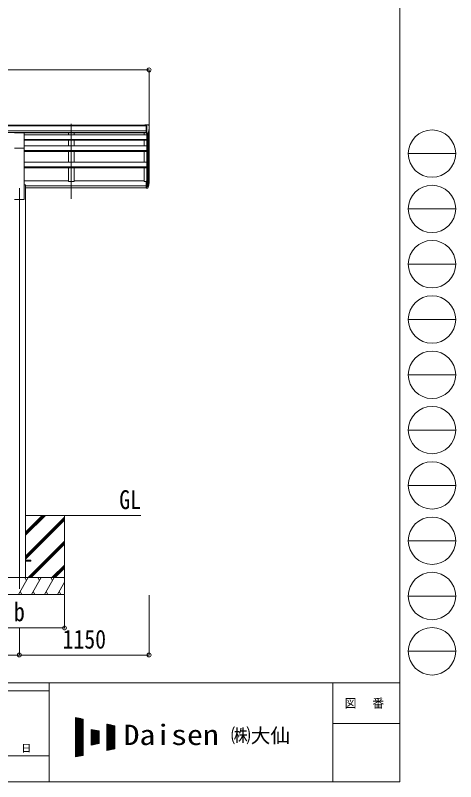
# Model space of a CAD drawing. Units: millimetres at full size; details may follow other scales. Extents: x -9783 to 9892, y -6828 to 6752.
# Drawn here: x 5987 to 9892, y -6828 to -38 of the extents above; entities that cross this region are included whole.
import ezdxf
from ezdxf.enums import TextEntityAlignment as Align

# ---------------------------------------------------------------- set-up
doc = ezdxf.new("R2010")
doc.units = ezdxf.units.MM
doc.header["$LTSCALE"] = 35
doc.header["$PDMODE"] = 32
doc.header["$PDSIZE"] = 35
for name, color, linetype, lineweight in [('0-0_0', 7, 'Continuous', 9), ('0-1_本体', 4, 'Continuous', 9), ('0-2_部品', 7, 'Continuous', 9), ('0-8_PARTS2', 2, 'Continuous', 9), ('0-A_寸法', 6, 'Continuous', 9), ('F-0_240', 7, 'Continuous', 9)]:
    doc.layers.add(name, color=color, linetype=linetype, lineweight=lineweight)
doc.styles.add('ＭＳ ゴシック', font='')
doc.styles.get('ＭＳ ゴシック').set_extended_font_data('MS Gothic')

msp = doc.modelspace()

# ---------------------------------------------------------------- linework, layer by layer
at = {"layer": '0-0_0'}
for p, q in [((6078.05, -4469.58), (7099.05, -4469.58)), ((6078.05, -4645.41), (6253.88, -4469.58)), ((6078.05, -4631.27), (6239.74, -4469.58)), ((6078.05, -4617.13), (6225.59, -4469.58)), ((6423.05, -4469.58), (6423.05, -5169.58)), ((6078.05, -4829.26), (6423.05, -4484.26)), ((6078.05, -4843.4), (6423.05, -4498.4)), ((6078.05, -4857.54), (6423.05, -4512.54)), ((6099.86, -5019.58), (6423.05, -4696.39)), ((6114, -5019.58), (6423.05, -4710.53)), ((6128.14, -5019.58), (6423.05, -4724.67)), ((6311.99, -5019.58), (6423.05, -4908.52)), ((6326.13, -5019.58), (6423.05, -4922.66)), ((6340.27, -5019.58), (6423.05, -4936.81)), ((6423.05, -5019.58), (5623.05, -5019.58)), ((6014.2, -5169.58), (6100.81, -5019.58)), ((6085.81, -5045.56), (6070.8, -5019.58)), ((6129.67, -5169.58), (6216.28, -5019.58)), ((6201.28, -5045.56), (6186.28, -5019.58)), ((6245.14, -5169.58), (6331.75, -5019.58)), ((6301.75, -5019.58), (6316.75, -5045.56)), ((6417.22, -5019.58), (6423.05, -5029.68)), ((6360.61, -5169.58), (6423.05, -5061.44)), ((6029.2, -5143.6), (6044.2, -5169.58)), ((6144.67, -5143.6), (6159.67, -5169.58)), ((6260.14, -5143.6), (6275.14, -5169.58)), ((6375.61, -5143.6), (6390.61, -5169.58)), ((5623.05, -5169.58), (6423.05, -5169.58))]:
    msp.add_line(p, q, dxfattribs=at)
at = {"layer": '0-1_本体'}
for p, q in [((1799.55, -1011.16), (7136.55, -1011.16)), ((1799.55, -1016.52), (7146.55, -1016.52)), ((1799.55, -1060.04), (7146.55, -1060.04)), ((1799.55, -1077.71), (7146.55, -1077.71)), ((7146.55, -1080.02), (6065.55, -1080.12)), ((6458.05, -1080.09), (6458.05, -1095.94)), ((6508.05, -1080.08), (6508.05, -1095.94)), ((7128.05, -1080.02), (7128.05, -1095.94)), ((7153.05, -1081.54), (7153.05, -1508.15)), ((7159.05, -1082.07), (7159.05, -1552.58)), ((7168.76, -1066.71), (7168.76, -1534.58)), ((7173.05, -1510.32), (7173.05, -1047.91)), ((7153.05, -1095.94), (6065.55, -1095.94)), ((6065.55, -1137.64), (7153.05, -1137.64)), ((6065.55, -1139.33), (7153.05, -1139.33)), ((6065.55, -1143.74), (7153.05, -1143.74)), ((6458.05, -1143.74), (6458.05, -1194.73)), ((6508.05, -1143.74), (6508.05, -1194.73)), ((7128.05, -1143.74), (7128.05, -1194.73)), ((6065.55, -1194.73), (7153.05, -1194.73)), ((6065.55, -1669.58), (6065.55, -1213.95)), ((6065.55, -1235.38), (7153.05, -1235.38)), ((6065.55, -1237.06), (7153.05, -1237.06)), ((6065.55, -1243.78), (7153.05, -1243.78)), ((6458.05, -1243.78), (6458.05, -1340.46)), ((6508.05, -1243.78), (6508.05, -1340.46)), ((7128.05, -1243.78), (7128.05, -1340.46)), ((6065.55, -1340.46), (7153.05, -1340.46)), ((7153.05, -1379.92), (6065.55, -1379.92)), ((7153.05, -1381.6), (6065.55, -1381.6)), ((7153.05, -1390.64), (6065.55, -1390.64)), ((6458.05, -1390.64), (6458.05, -1508.97)), ((6508.05, -1390.64), (6508.05, -1508.97)), ((7128.05, -1390.64), (7128.05, -1508.97)), ((6065.55, -1503.76), (6458.05, -1503.76)), ((6065.55, -1539.58), (6078.05, -1539.58)), ((6078.05, -1539.58), (6078.05, -5019.58)), ((6078.05, -1548.07), (7146.55, -1548.07)), ((6078.05, -1549.45), (7146.55, -1549.45)), ((6458.05, -1508.97), (6508.05, -1508.97)), ((6508.05, -1503.76), (7128.05, -1503.76)), ((7146.55, -1508.97), (7128.05, -1508.97)), ((6078.05, -1566.62), (7146.55, -1566.62)), ((5980.55, -1669.58), (6065.55, -1669.58))]:
    msp.add_line(p, q, dxfattribs=at)
at = {"layer": '0-2_部品'}
for p, q in [((7146.55, -1009.56), (7136.55, -1009.65)), ((7136.55, -1011.16), (7136.55, -1009.65)), ((7146.55, -1081.54), (7146.55, -1009.56)), ((7165.05, -1009.56), (7146.55, -1009.56)), ((7153.05, -1082.54), (7153.05, -1009.56)), ((7165.05, -1009.56), (7167.38, -1009.7)), ((7168.14, -1010.13), (7172.2, -1015.93)), ((5980.55, -1079.8), (6065.55, -1079.8)), ((6065.55, -1213.95), (6065.55, -1079.8)), ((7146.55, -1081.54), (7153.05, -1081.54)), ((7153.05, -1082.54), (7158.26, -1082.22)), ((7160.67, -1080.73), (7169.95, -1064.66)), ((7175.05, -1018.93), (7175.05, -1019.56)), ((5980.55, -1213.95), (6065.55, -1213.95)), ((7146.55, -1508.15), (7146.55, -1569.21)), ((7146.55, -1508.15), (7153.05, -1508.15)), ((7146.55, -1546.46), (7153.05, -1546.46)), ((7146.55, -1551.86), (7153.05, -1551.86)), ((7153.05, -1508.15), (7153.05, -1570.03)), ((7153.05, -1552.86), (7158.18, -1552.86)), ((7153.05, -1554.86), (7157.89, -1554.86)), ((7159.48, -1552.11), (7169.24, -1533.69)), ((7170.66, -1534.19), (7160.49, -1553.36)), ((7168.07, -1551.04), (7160.49, -1568.53)), ((7146.55, -1569.21), (7153.05, -1569.21)), ((7153.05, -1570.03), (7157.89, -1570.03))]:
    msp.add_line(p, q, dxfattribs=at)
at = {"layer": '0-2_部品', "color": 4}
for p, q in [((6123.05, -4865.08), (6078.05, -4865.08)), ((6123.05, -4874.08), (6078.05, -4874.08)), ((6123.05, -4865.08), (6123.05, -4874.08))]:
    msp.add_line(p, q, dxfattribs=at)
at = {"layer": '0-2_部品'}
for centre, radius, start, end in [((7167.32, -1010.7), 1, 35, 86.5), ((7172.05, -1018.93), 3, 0, 87), ((7158.07, -1079.23), 3, 273.5, 330), ((6973.05, -1019.56), 202, 347.09739, 0), ((7157.89, -1551.86), 3, 270, 330), ((7158.18, -1551.36), 1.5, 270, 330), ((7039.83, -1514.96), 133.22, 344.28698, 356.72013), ((7085.1, -1507.74), 88.05, 342.78929, 2.77608), ((7084.39, -1512.02), 89.07, 345.58812, 5.50424), ((7157.89, -1567.03), 3, 270, 330)]:
    msp.add_arc(centre, radius, start, end, dxfattribs=at)
at = {"layer": '0-8_PARTS2'}
for p, q in [((6483.05, -1663.37), (6483.05, -1000.85)), ((6023.05, -1569.58), (6023.05, -5119.58))]:
    msp.add_line(p, q, dxfattribs=at)
at = {"layer": '0-A_寸法'}
for p, q in [((1773.05, -521.22), (7173.05, -521.22)), ((7173.05, -521.22), (7173.05, -1066.84)), ((6423.05, -5465.97), (6423.05, -5177)), ((7173.05, -5705.94), (7173.05, -5177)), ((5623.05, -5465.97), (6423.05, -5465.97)), ((6023.05, -5705.94), (6023.05, -5465.97)), ((2923.05, -5705.94), (6023.05, -5705.94)), ((6023.05, -5705.94), (7173.05, -5705.94))]:
    msp.add_line(p, q, dxfattribs=at)
for p in [(7173.05, -521.22), (6423.05, -5465.97), (6023.05, -5705.94), (7173.05, -5705.94)]:
    msp.add_point(p, dxfattribs=at)
at = {"layer": 'F-0_240', "color": 5}
for p, q in [((9396.97, 6751.9), (9396.97, -6828.1)), ((-9783.03, -5953.1), (9396.97, -5953.1)), ((6285.75, -5953.1), (6285.75, -6828.1)), ((8801.97, -5953.1), (8801.97, -6828.1)), ((-9783.03, -6023.1), (6285.75, -6023.1)), ((8801.97, -6311.85), (9396.97, -6311.85)), ((5305.75, -6600.6), (6285.75, -6600.6)), ((-9783.03, -6828.1), (9396.97, -6828.1))]:
    msp.add_line(p, q, dxfattribs=at)
at = {"layer": 'F-0_240', "color": 4}
for p, q in [((9471.77, -1263.1), (9891.77, -1263.1)), ((9471.77, -1753.1), (9891.77, -1753.1)), ((9471.77, -2243.1), (9891.77, -2243.1)), ((9471.77, -2733.1), (9891.77, -2733.1)), ((9471.77, -3223.1), (9891.77, -3223.1)), ((9471.77, -3713.1), (9891.77, -3713.1)), ((9471.77, -4203.1), (9891.77, -4203.1)), ((9471.77, -4693.1), (9891.77, -4693.1)), ((9471.77, -5183.1), (9891.77, -5183.1)), ((9471.77, -5673.1), (9891.77, -5673.1))]:
    msp.add_line(p, q, dxfattribs=at)
at = {"layer": 'F-0_240'}
for p, q in [((6519.04, -6259.47), (6589.04, -6274.05)), ((6519.04, -6259.47), (6519.04, -6609.47)), ((6519.04, -6262.76), (6534.85, -6262.76)), ((6519.04, -6266.26), (6551.65, -6266.26)), ((6519.04, -6269.76), (6568.45, -6269.76)), ((6519.04, -6273.26), (6585.25, -6273.26)), ((6519.04, -6276.76), (6589.04, -6276.76)), ((6519.04, -6280.26), (6589.04, -6280.26)), ((6519.04, -6283.76), (6589.04, -6283.76)), ((6519.04, -6287.26), (6589.04, -6287.26)), ((6519.04, -6290.76), (6589.04, -6290.76)), ((6519.04, -6294.26), (6589.04, -6294.26)), ((6519.04, -6297.76), (6589.04, -6297.76)), ((6519.04, -6301.26), (6589.04, -6301.26)), ((6519.04, -6304.76), (6589.04, -6304.76)), ((6519.04, -6308.26), (6589.04, -6308.26)), ((6519.04, -6311.76), (6589.04, -6311.76)), ((6521.12, -6609.03), (6521.12, -6259.9)), ((6524.62, -6608.3), (6524.62, -6260.63)), ((6528.12, -6607.58), (6528.12, -6261.36)), ((6531.62, -6606.85), (6531.62, -6262.09)), ((6535.12, -6606.12), (6535.12, -6262.81)), ((6538.62, -6605.39), (6538.62, -6263.54)), ((6542.12, -6604.66), (6542.12, -6264.27)), ((6545.62, -6603.93), (6545.62, -6265)), ((6549.12, -6603.2), (6549.12, -6265.73)), ((6552.62, -6602.47), (6552.62, -6266.46)), ((6556.12, -6601.74), (6556.12, -6267.19)), ((6559.62, -6601.01), (6559.62, -6267.92)), ((6563.12, -6600.28), (6563.12, -6268.65)), ((6566.62, -6599.55), (6566.62, -6269.38)), ((6570.12, -6598.83), (6570.12, -6270.11)), ((6573.62, -6598.1), (6573.62, -6270.84)), ((6577.12, -6597.37), (6577.12, -6271.56)), ((6580.62, -6596.64), (6580.62, -6272.29)), ((6584.12, -6595.91), (6584.12, -6273.02)), ((6587.62, -6595.18), (6587.62, -6273.75)), ((6589.04, -6274.05), (6589.04, -6594.88)), ((6519.04, -6315.26), (6589.04, -6315.26)), ((6519.04, -6318.76), (6589.04, -6318.76)), ((6519.04, -6322.26), (6589.04, -6322.26)), ((6519.04, -6325.76), (6589.04, -6325.76)), ((6519.04, -6329.26), (6589.04, -6329.26)), ((6519.04, -6332.76), (6589.04, -6332.76)), ((6519.04, -6336.26), (6589.04, -6336.26)), ((6519.04, -6339.76), (6589.04, -6339.76)), ((6519.04, -6343.26), (6589.04, -6343.26)), ((6519.04, -6346.76), (6589.04, -6346.76)), ((6519.04, -6350.26), (6589.04, -6350.26)), ((6519.04, -6353.76), (6589.04, -6353.76)), ((6519.04, -6357.26), (6589.04, -6357.26)), ((6519.04, -6360.76), (6589.04, -6360.76)), ((6519.04, -6364.26), (6589.04, -6364.26)), ((6519.04, -6367.76), (6589.04, -6367.76)), ((6519.04, -6371.26), (6589.04, -6371.26)), ((6519.04, -6374.76), (6589.04, -6374.76)), ((6519.04, -6378.26), (6589.04, -6378.26)), ((6519.04, -6381.76), (6589.04, -6381.76)), ((6659.04, -6364.47), (6729.04, -6379.05)), ((6659.04, -6364.47), (6659.04, -6504.47)), ((6659.04, -6367.76), (6674.85, -6367.76)), ((6659.04, -6371.26), (6691.65, -6371.26)), ((6659.04, -6374.76), (6708.45, -6374.76)), ((6659.04, -6378.26), (6725.25, -6378.26)), ((6659.04, -6381.76), (6729.04, -6381.76)), ((6661.12, -6504.03), (6661.12, -6364.9)), ((6664.62, -6503.3), (6664.62, -6365.63)), ((6668.12, -6502.58), (6668.12, -6366.36)), ((6671.62, -6501.85), (6671.62, -6367.09)), ((6675.12, -6501.12), (6675.12, -6367.81)), ((6678.62, -6500.39), (6678.62, -6368.54)), ((6682.12, -6499.66), (6682.12, -6369.27)), ((6685.62, -6498.93), (6685.62, -6370)), ((6689.12, -6498.2), (6689.12, -6370.73)), ((6692.62, -6497.47), (6692.62, -6371.46)), ((6696.12, -6496.74), (6696.12, -6372.19)), ((6699.62, -6496.01), (6699.62, -6372.92)), ((6703.12, -6495.28), (6703.12, -6373.65)), ((6706.62, -6494.55), (6706.62, -6374.38)), ((6710.12, -6493.83), (6710.12, -6375.11)), ((6713.62, -6493.1), (6713.62, -6375.84)), ((6717.12, -6492.37), (6717.12, -6376.56)), ((6720.62, -6491.64), (6720.62, -6377.29)), ((6724.12, -6490.91), (6724.12, -6378.02)), ((6727.62, -6490.18), (6727.62, -6378.75)), ((6729.04, -6379.05), (6729.04, -6489.88)), ((6799.04, -6317.8), (6869.04, -6332.38)), ((6799.04, -6317.8), (6799.04, -6551.13)), ((6799.04, -6318.76), (6803.65, -6318.76)), ((6799.04, -6322.26), (6820.45, -6322.26)), ((6799.04, -6325.76), (6837.25, -6325.76)), ((6799.04, -6329.26), (6854.05, -6329.26)), ((6799.04, -6332.76), (6869.04, -6332.76)), ((6799.04, -6336.26), (6869.04, -6336.26)), ((6799.04, -6339.76), (6869.04, -6339.76)), ((6799.04, -6343.26), (6869.04, -6343.26)), ((6799.04, -6346.76), (6869.04, -6346.76)), ((6799.04, -6350.26), (6869.04, -6350.26)), ((6799.04, -6353.76), (6869.04, -6353.76)), ((6799.04, -6357.26), (6869.04, -6357.26)), ((6799.04, -6360.76), (6869.04, -6360.76)), ((6799.04, -6364.26), (6869.04, -6364.26)), ((6799.04, -6367.76), (6869.04, -6367.76)), ((6799.04, -6371.26), (6869.04, -6371.26)), ((6799.04, -6374.76), (6869.04, -6374.76)), ((6799.04, -6378.26), (6869.04, -6378.26)), ((6799.04, -6381.76), (6869.04, -6381.76)), ((6801.12, -6550.7), (6801.12, -6318.23)), ((6804.62, -6549.97), (6804.62, -6318.96)), ((6808.12, -6549.24), (6808.12, -6319.69)), ((6811.62, -6548.51), (6811.62, -6320.42)), ((6815.12, -6547.78), (6815.12, -6321.15)), ((6818.62, -6547.05), (6818.62, -6321.88)), ((6822.12, -6546.33), (6822.12, -6322.61)), ((6825.62, -6545.6), (6825.62, -6323.34)), ((6829.12, -6544.87), (6829.12, -6324.06)), ((6832.62, -6544.14), (6832.62, -6324.79)), ((6836.12, -6543.41), (6836.12, -6325.52)), ((6839.62, -6542.68), (6839.62, -6326.25)), ((6843.12, -6541.95), (6843.12, -6326.98)), ((6846.62, -6541.22), (6846.62, -6327.71)), ((6850.12, -6540.49), (6850.12, -6328.44)), ((6853.62, -6539.76), (6853.62, -6329.17)), ((6857.12, -6539.03), (6857.12, -6329.9)), ((6860.62, -6538.3), (6860.62, -6330.63)), ((6864.12, -6537.58), (6864.12, -6331.36)), ((6867.62, -6536.85), (6867.62, -6332.09)), ((6869.04, -6332.38), (6869.04, -6536.55)), ((6519.04, -6385.26), (6589.04, -6385.26)), ((6519.04, -6388.76), (6589.04, -6388.76)), ((6519.04, -6392.26), (6589.04, -6392.26)), ((6519.04, -6395.76), (6589.04, -6395.76)), ((6519.04, -6399.26), (6589.04, -6399.26)), ((6519.04, -6402.76), (6589.04, -6402.76)), ((6519.04, -6406.26), (6589.04, -6406.26)), ((6519.04, -6409.76), (6589.04, -6409.76)), ((6519.04, -6413.26), (6589.04, -6413.26)), ((6519.04, -6416.76), (6589.04, -6416.76)), ((6519.04, -6420.26), (6589.04, -6420.26)), ((6519.04, -6423.76), (6589.04, -6423.76)), ((6519.04, -6427.26), (6589.04, -6427.26)), ((6519.04, -6430.76), (6589.04, -6430.76)), ((6519.04, -6434.26), (6589.04, -6434.26)), ((6519.04, -6437.76), (6589.04, -6437.76)), ((6519.04, -6441.26), (6589.04, -6441.26)), ((6519.04, -6444.76), (6589.04, -6444.76)), ((6519.04, -6448.26), (6589.04, -6448.26)), ((6659.04, -6385.26), (6729.04, -6385.26)), ((6659.04, -6388.76), (6729.04, -6388.76)), ((6659.04, -6392.26), (6729.04, -6392.26)), ((6659.04, -6395.76), (6729.04, -6395.76)), ((6659.04, -6399.26), (6729.04, -6399.26)), ((6659.04, -6402.76), (6729.04, -6402.76)), ((6659.04, -6406.26), (6729.04, -6406.26)), ((6659.04, -6409.76), (6729.04, -6409.76)), ((6659.04, -6413.26), (6729.04, -6413.26)), ((6659.04, -6416.76), (6729.04, -6416.76)), ((6659.04, -6420.26), (6729.04, -6420.26)), ((6659.04, -6423.76), (6729.04, -6423.76)), ((6659.04, -6427.26), (6729.04, -6427.26)), ((6659.04, -6430.76), (6729.04, -6430.76)), ((6659.04, -6434.26), (6729.04, -6434.26)), ((6659.04, -6437.76), (6729.04, -6437.76)), ((6659.04, -6441.26), (6729.04, -6441.26)), ((6659.04, -6444.76), (6729.04, -6444.76)), ((6659.04, -6448.26), (6729.04, -6448.26)), ((6799.04, -6385.26), (6869.04, -6385.26)), ((6799.04, -6388.76), (6869.04, -6388.76)), ((6799.04, -6392.26), (6869.04, -6392.26)), ((6799.04, -6395.76), (6869.04, -6395.76)), ((6799.04, -6399.26), (6869.04, -6399.26)), ((6799.04, -6402.76), (6869.04, -6402.76)), ((6799.04, -6406.26), (6869.04, -6406.26)), ((6799.04, -6409.76), (6869.04, -6409.76)), ((6799.04, -6413.26), (6869.04, -6413.26)), ((6799.04, -6416.76), (6869.04, -6416.76)), ((6799.04, -6420.26), (6869.04, -6420.26)), ((6799.04, -6423.76), (6869.04, -6423.76)), ((6799.04, -6427.26), (6869.04, -6427.26)), ((6799.04, -6430.76), (6869.04, -6430.76)), ((6799.04, -6434.26), (6869.04, -6434.26)), ((6799.04, -6437.76), (6869.04, -6437.76)), ((6799.04, -6441.26), (6869.04, -6441.26)), ((6799.04, -6444.76), (6869.04, -6444.76)), ((6799.04, -6448.26), (6869.04, -6448.26)), ((6519.04, -6451.76), (6589.04, -6451.76)), ((6519.04, -6455.26), (6589.04, -6455.26)), ((6519.04, -6458.76), (6589.04, -6458.76)), ((6519.04, -6462.26), (6589.04, -6462.26)), ((6519.04, -6465.76), (6589.04, -6465.76)), ((6519.04, -6469.26), (6589.04, -6469.26)), ((6519.04, -6472.76), (6589.04, -6472.76)), ((6519.04, -6476.26), (6589.04, -6476.26)), ((6519.04, -6479.76), (6589.04, -6479.76)), ((6519.04, -6483.26), (6589.04, -6483.26)), ((6519.04, -6486.76), (6589.04, -6486.76)), ((6519.04, -6490.26), (6589.04, -6490.26)), ((6519.04, -6493.76), (6589.04, -6493.76)), ((6519.04, -6497.26), (6589.04, -6497.26)), ((6519.04, -6500.76), (6589.04, -6500.76)), ((6519.04, -6504.26), (6589.04, -6504.26)), ((6519.04, -6507.76), (6589.04, -6507.76)), ((6519.04, -6511.26), (6589.04, -6511.26)), ((6519.04, -6514.76), (6589.04, -6514.76)), ((6519.04, -6518.26), (6589.04, -6518.26)), ((6659.04, -6451.76), (6729.04, -6451.76)), ((6659.04, -6455.26), (6729.04, -6455.26)), ((6659.04, -6458.76), (6729.04, -6458.76)), ((6659.04, -6462.26), (6729.04, -6462.26)), ((6659.04, -6465.76), (6729.04, -6465.76)), ((6659.04, -6469.26), (6729.04, -6469.26)), ((6659.04, -6472.76), (6729.04, -6472.76)), ((6659.04, -6476.26), (6729.04, -6476.26)), ((6659.04, -6479.76), (6729.04, -6479.76)), ((6659.04, -6483.26), (6729.04, -6483.26)), ((6659.04, -6486.76), (6729.04, -6486.76)), ((6659.04, -6504.47), (6729.04, -6489.88)), ((6659.04, -6490.26), (6727.23, -6490.26)), ((6659.04, -6493.76), (6710.43, -6493.76)), ((6659.04, -6497.26), (6693.63, -6497.26)), ((6659.04, -6500.76), (6676.83, -6500.76)), ((6659.04, -6504.26), (6660.03, -6504.26)), ((6799.04, -6451.76), (6869.04, -6451.76)), ((6799.04, -6455.26), (6869.04, -6455.26)), ((6799.04, -6458.76), (6869.04, -6458.76)), ((6799.04, -6462.26), (6869.04, -6462.26)), ((6799.04, -6465.76), (6869.04, -6465.76)), ((6799.04, -6469.26), (6869.04, -6469.26)), ((6799.04, -6472.76), (6869.04, -6472.76)), ((6799.04, -6476.26), (6869.04, -6476.26)), ((6799.04, -6479.76), (6869.04, -6479.76)), ((6799.04, -6483.26), (6869.04, -6483.26)), ((6799.04, -6486.76), (6869.04, -6486.76)), ((6799.04, -6490.26), (6869.04, -6490.26)), ((6799.04, -6493.76), (6869.04, -6493.76)), ((6799.04, -6497.26), (6869.04, -6497.26)), ((6799.04, -6500.76), (6869.04, -6500.76)), ((6799.04, -6504.26), (6869.04, -6504.26)), ((6799.04, -6507.76), (6869.04, -6507.76)), ((6799.04, -6511.26), (6869.04, -6511.26)), ((6799.04, -6514.76), (6869.04, -6514.76)), ((6799.04, -6518.26), (6869.04, -6518.26)), ((6519.04, -6521.76), (6589.04, -6521.76)), ((6519.04, -6525.26), (6589.04, -6525.26)), ((6519.04, -6528.76), (6589.04, -6528.76)), ((6519.04, -6532.26), (6589.04, -6532.26)), ((6519.04, -6535.76), (6589.04, -6535.76)), ((6519.04, -6539.26), (6589.04, -6539.26)), ((6519.04, -6542.76), (6589.04, -6542.76)), ((6519.04, -6546.26), (6589.04, -6546.26)), ((6519.04, -6549.76), (6589.04, -6549.76)), ((6519.04, -6553.26), (6589.04, -6553.26)), ((6519.04, -6556.76), (6589.04, -6556.76)), ((6519.04, -6560.26), (6589.04, -6560.26)), ((6519.04, -6563.76), (6589.04, -6563.76)), ((6519.04, -6567.26), (6589.04, -6567.26)), ((6519.04, -6570.76), (6589.04, -6570.76)), ((6519.04, -6574.26), (6589.04, -6574.26)), ((6519.04, -6577.76), (6589.04, -6577.76)), ((6519.04, -6581.26), (6589.04, -6581.26)), ((6519.04, -6584.76), (6589.04, -6584.76)), ((6799.04, -6521.76), (6869.04, -6521.76)), ((6799.04, -6525.26), (6869.04, -6525.26)), ((6799.04, -6528.76), (6869.04, -6528.76)), ((6799.04, -6532.26), (6869.04, -6532.26)), ((6799.04, -6535.76), (6869.04, -6535.76)), ((6869.04, -6536.55), (6799.04, -6551.13)), ((6799.04, -6539.26), (6856.03, -6539.26)), ((6799.04, -6542.76), (6839.23, -6542.76)), ((6799.04, -6546.26), (6822.43, -6546.26)), ((6799.04, -6549.76), (6805.63, -6549.76)), ((6519.04, -6588.26), (6589.04, -6588.26)), ((6519.04, -6591.76), (6589.04, -6591.76)), ((6589.04, -6594.88), (6519.04, -6609.47)), ((6519.04, -6595.26), (6587.23, -6595.26)), ((6519.04, -6598.76), (6570.43, -6598.76)), ((6519.04, -6602.26), (6553.63, -6602.26)), ((6519.04, -6605.76), (6536.83, -6605.76)), ((6519.04, -6609.26), (6520.03, -6609.26))]:
    msp.add_line(p, q, dxfattribs=at)
at = {"layer": 'F-0_240', "color": 4}
for centre in [(9681.77, -1263.1), (9681.77, -1753.1), (9681.77, -2243.1), (9681.77, -2733.1), (9681.77, -3223.1), (9681.77, -3713.1), (9681.77, -4203.1), (9681.77, -4693.1), (9681.77, -5183.1), (9681.77, -5673.1)]:
    msp.add_circle(centre, 210, dxfattribs=at)

# ---------------------------------------------------------------- texts
at = {"layer": '0-0_0', "style": 'ＭＳ ゴシック', "width": 0.85}
msp.add_text('GL', height=166.8, dxfattribs=at).set_placement((6908.59, -4462.64), align=Align.BOTTOM_LEFT)
at = {"layer": '0-A_寸法', "color": 7, "style": 'ＭＳ ゴシック', "width": 0.85}
for s, p in [('b', (5974.92, -5456.47)), ('1150', (6405.55, -5698.94))]:
    msp.add_text(s, height=166.8, dxfattribs=at).set_placement(p, align=Align.BOTTOM_LEFT)
at = {"layer": 'F-0_240', "style": 'ＭＳ ゴシック', "width": 1.15}
msp.add_text('Daisen', height=179.6, dxfattribs=at).set_placement((6947.05, -6556.97), align=Align.BOTTOM_LEFT)
at = {"layer": 'F-0_240', "style": 'ＭＳ ゴシック'}
for s, height, p in [('㈱大仙\u3000', 128.3, (7898.35, -6521.97)), ('年\u3000\u3000月\u3000\u3000日', 64.15, (5515.76, -6583.1))]:
    msp.add_text(s, height=height, dxfattribs=at).set_placement(p, align=Align.BOTTOM_LEFT)
at = {"layer": 'F-0_240', "insert": (8906.97, -6180.6), "char_height": 76.98, "attachment_point": 7, "style": 'ＭＳ ゴシック'}
msp.add_mtext('\\T1.17;図\u3000番', dxfattribs=at)

doc.saveas('drawing.dxf')
